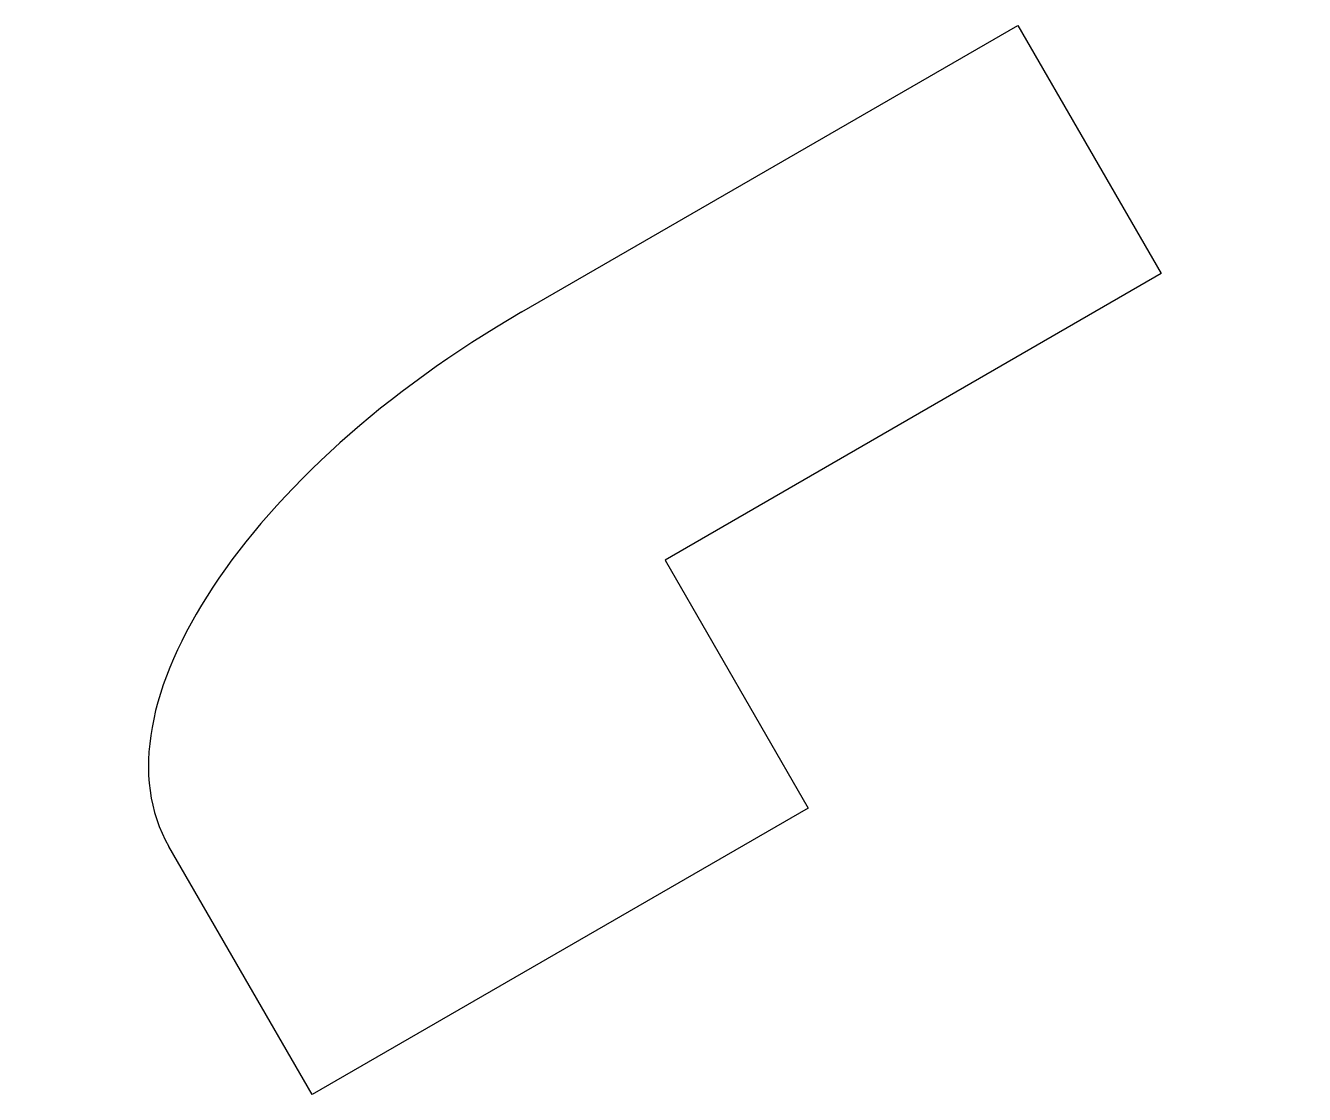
# Model space of a CAD drawing. Header units: millimetres. Extents: x 8.8 to 31.2, y 0.7 to 19.3.
import ezdxf

# ---------------------------------------------------------------- set-up
doc = ezdxf.new("R2010")
doc.units = ezdxf.units.MM
doc.layers.get('0').update_dxf_attribs({"lineweight": 25, "true_color": 0xffffff})

# ---------------------------------------------------------------- blocks, each defined once
blk = doc.blocks.new('block 1')
for p, q in [((0, 10), (10, 10)), ((10, 10), (10, 0)), ((-10, -10), (-10, 0)), ((10, 0), (0, 0)), ((0, 0), (0, -10)), ((0, -10), (-10, -10))]:
    blk.add_line(p, q)
blk.add_arc((0, 0), 10, 90, 180)

msp = doc.modelspace()

# ---------------------------------------------------------------- block references
at = {"yscale": 0.5, "rotation": 30}
msp.add_blockref('block 1', (20, 10), dxfattribs=at)

doc.saveas('drawing.dxf')
